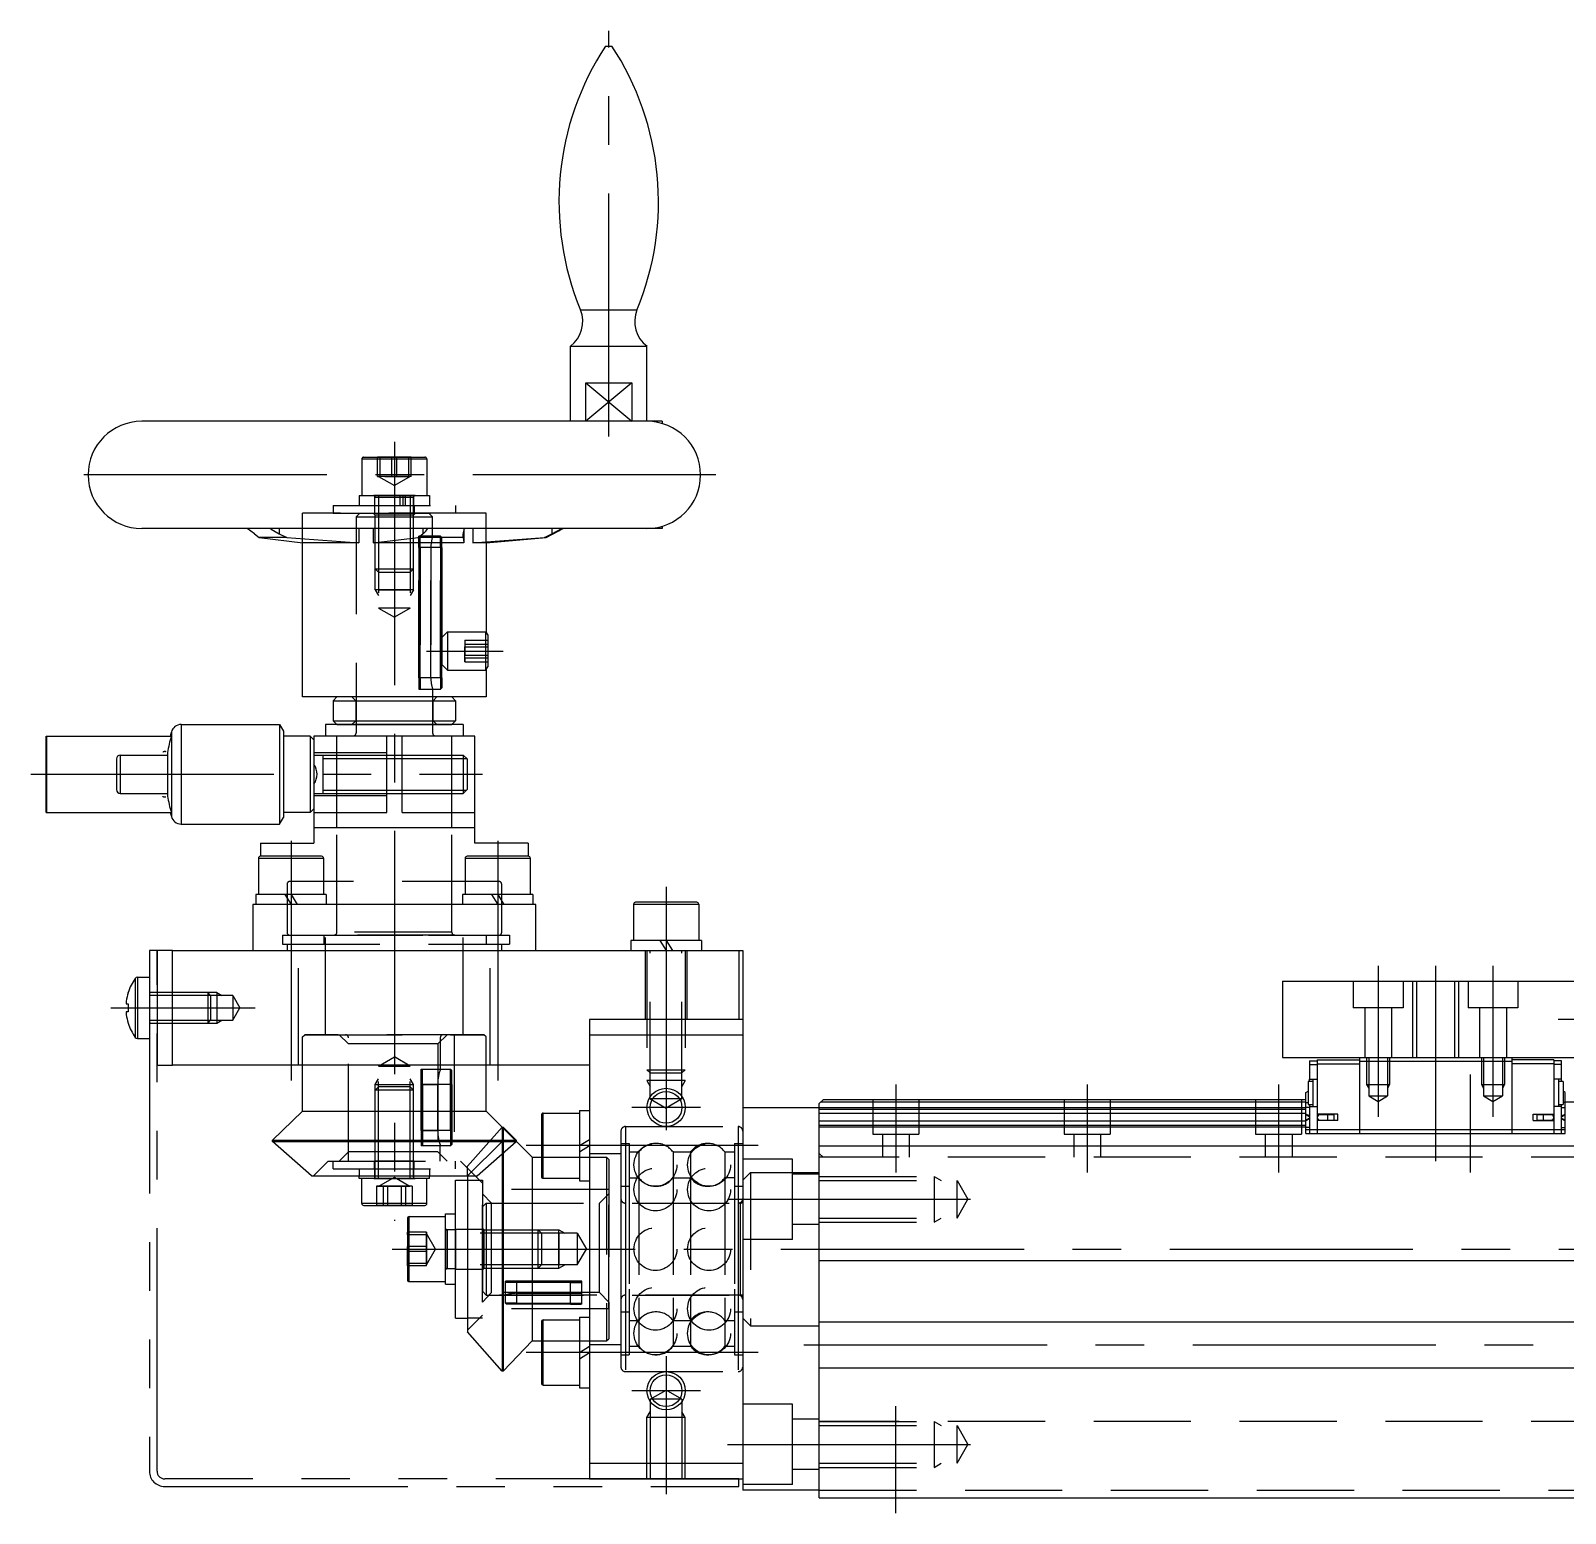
# Model space of a CAD drawing. Extents: x -106 to 482, y -54 to 337.
# Drawn here: x 156.9 to 357.3, y -34.5 to 159.1 of the extents above; entities that cross this region are included whole.
import ezdxf

# ---------------------------------------------------------------- set-up
doc = ezdxf.new("R2010")
doc.units = 0
for name, pattern in [('CENTER', [50.8, 31.75, -6.35, 6.35, -6.35]), ('DASHED', [19.05, 12.7, -6.35]), ('PHANTOM', [63.5, 31.75, -6.35, 6.35, -6.35, 6.35, -6.35])]:
    doc.linetypes.add(name, pattern=pattern)
doc.layers.get('0').update_dxf_attribs({"linetype": 'CONTINUOUS'})
doc.layers.add('CENTER', color=1, linetype='CENTER')

msp = doc.modelspace()

# ---------------------------------------------------------------- linework, layer by layer
at = {"color": 7, "linetype": 'CONTINUOUS'}
for p, q in [((231.97, 157.1), (232.8, 157.1)), ((228.7, 122.63), (236.08, 122.63)), ((227.39, 108.1), (227.39, 117.89)), ((227.39, 117.89), (237.39, 117.89)), ((237.39, 108.1), (237.39, 117.89)), ((229.39, 108.1), (229.39, 113.1)), ((229.39, 113.1), (235.39, 113.1)), ((235.39, 113.1), (235.39, 108.1)), ((236.96, 108.1), (171.39, 108.1)), ((239.39, 108.1), (236.96, 108.1)), ((239.39, 108.1), (239.39, 107.81)), ((239.39, 94.39), (239.39, 94.1)), ((236.96, 94.1), (171.39, 94.1)), ((186.13, 93.41), (185.18, 94.1)), ((186.13, 93.41), (186.72, 92.92)), ((186.72, 92.92), (192.43, 92.24)), ((190.34, 92.92), (186.72, 92.92)), ((188.31, 93.99), (189.36, 93.41)), ((189.36, 94.1), (189.36, 93.41)), ((189.36, 93.41), (190.34, 92.92)), ((190.34, 92.92), (199.74, 92.24)), ((192.39, 72.1), (192.39, 92.24)), ((199.74, 92.24), (192.43, 92.24)), ((199.74, 94.1), (199.74, 92.24)), ((201.64, 94.1), (201.64, 92.24)), ((201.64, 92.24), (207.52, 92.92)), ((213.48, 92.24), (201.64, 92.24)), ((207.52, 92.92), (208.13, 93.41)), ((208.13, 94.1), (208.13, 93.41)), ((213.37, 92.92), (213.36, 93.41)), ((213.37, 92.92), (213.48, 92.24)), ((213.48, 94.1), (213.48, 92.24)), ((214.65, 94.1), (214.65, 92.24)), ((214.65, 92.24), (223.99, 92.92)), ((216.39, 92.24), (214.65, 92.24)), ((216.39, 92.24), (224.23, 92.92)), ((216.39, 92.24), (216.39, 80.59)), ((223.99, 92.92), (224.96, 93.41)), ((224.23, 92.92), (223.99, 92.92)), ((224.96, 93.41), (226.28, 94.1)), ((224.96, 94.1), (224.96, 93.41)), ((239.39, 94.1), (236.96, 94.1)), ((216.39, 80.59), (216.38, 80.52)), ((216.38, 80.52), (216.59, 80.16)), ((216.59, 80.16), (216.59, 76.05)), ((216.38, 75.68), (216.59, 76.05)), ((216.38, 75.68), (216.39, 75.6)), ((216.39, 75.6), (216.39, 72.1)), ((216.39, 72.1), (192.39, 72.1)), ((196.39, 71.6), (196.88, 72.1)), ((196.39, 71.6), (196.89, 72.1)), ((196.39, 71.6), (212.39, 71.6)), ((196.39, 71.6), (196.39, 69)), ((212.39, 71.6), (211.89, 72.1)), ((212.39, 71.6), (212.39, 69)), ((176.53, 68.5), (176.53, 55.5)), ((176.53, 68.5), (189.39, 68.5)), ((189.39, 68.5), (189.39, 55.5)), ((189.39, 68.5), (189.89, 67.63)), ((213.39, 68.5), (195.39, 68.5)), ((195.39, 68.5), (195.39, 67)), ((196.39, 69), (212.39, 69)), ((196.39, 69), (196.89, 68.5)), ((196.89, 68.5), (211.89, 68.5)), ((212.39, 69), (211.89, 68.5)), ((213.39, 68.5), (213.39, 67)), ((158.89, 57), (158.89, 67)), ((158.89, 67), (159.01, 67)), ((159.01, 67), (175.27, 67)), ((159.01, 57), (159.01, 67)), ((175.27, 67.53), (175.27, 56.47)), ((189.89, 67.63), (189.89, 56.37)), ((193.39, 67), (189.89, 67)), ((193.39, 67), (193.89, 66.5)), ((193.39, 67), (193.39, 57)), ((193.89, 67), (193.89, 65.74)), ((203.39, 67), (193.89, 67)), ((203.39, 57), (203.39, 67)), ((205.39, 67), (203.39, 67)), ((205.39, 57), (205.39, 67)), ((214.89, 67), (205.39, 67)), ((214.89, 57), (214.89, 67)), ((168.59, 64.5), (174.77, 64.5)), ((168.59, 64.5), (168.59, 59.5)), ((174.77, 64.84), (174.77, 59.16)), ((193.89, 65.74), (193.89, 58.26)), ((203.39, 64.5), (205.39, 64.5)), ((168.09, 64), (168.09, 60)), ((168.59, 59.5), (174.77, 59.5)), ((193.89, 58.26), (193.89, 57)), ((203.39, 59.5), (205.39, 59.5)), ((158.89, 57), (159.01, 57)), ((159.01, 57), (175.27, 57)), ((189.39, 55.5), (189.89, 56.37)), ((193.39, 57), (189.89, 57)), ((193.39, 57), (193.89, 57.5)), ((193.89, 57), (203.39, 57)), ((193.89, 57), (193.89, 55)), ((196.89, 55), (196.89, 57)), ((205.39, 57), (214.89, 57)), ((211.89, 55), (211.89, 57)), ((214.89, 55), (214.89, 57)), ((176.53, 55.5), (189.39, 55.5)), ((214.89, 55), (193.89, 55)), ((193.89, 55), (193.89, 53)), ((214.89, 53), (214.89, 55)), ((186.89, 53), (193.89, 53)), ((186.89, 53), (186.89, 51.3)), ((221.89, 53), (214.89, 53)), ((221.89, 53), (221.89, 51.3)), ((186.64, 51.05), (195.14, 51.05)), ((186.64, 51.05), (186.64, 46.3)), ((194.89, 51.3), (186.89, 51.3)), ((195.14, 51.05), (195.14, 46.3)), ((213.64, 51.05), (213.64, 46.3)), ((213.64, 51.05), (222.14, 51.05)), ((221.89, 51.3), (213.89, 51.3)), ((222.14, 51.05), (222.14, 46.3)), ((195.47, 46.3), (186.29, 46.3)), ((186.29, 46.3), (186.29, 45)), ((190.08, 46.3), (190.89, 45)), ((190.89, 46.3), (191.7, 45)), ((195.47, 46.3), (195.47, 45)), ((213.29, 46.3), (213.29, 45)), ((222.47, 46.3), (213.29, 46.3)), ((217.08, 46.3), (217.89, 45)), ((217.89, 46.3), (218.7, 45)), ((222.47, 46.3), (222.47, 45)), ((222.89, 45), (185.89, 45)), ((185.89, 45), (185.89, 39)), ((222.89, 39), (222.89, 45)), ((235.64, 45.05), (235.64, 40.3)), ((235.64, 45.05), (239.89, 45.05)), ((239.89, 45.3), (235.89, 45.3)), ((243.89, 45.3), (239.89, 45.3)), ((239.89, 45.05), (244.14, 45.05)), ((244.14, 45.05), (244.14, 40.3)), ((244.49, 40.3), (235.29, 40.3)), ((235.29, 40.3), (235.29, 39)), ((239.08, 40.3), (239.89, 39)), ((239.89, 40.3), (240.7, 39)), ((244.49, 40.3), (244.49, 39)), ((173.39, 39), (173.39, 24)), ((175.39, 39), (173.39, 39)), ((175.39, 39), (249.89, 39)), ((175.39, 24), (175.39, 39)), ((249.39, 39), (249.39, 30)), ((249.89, 39), (249.89, -31.5)), ((170.55, 35.35), (170.55, 31.5)), ((170.84, 35.5), (170.84, 31.5)), ((170.84, 35.5), (172.39, 35.5)), ((172.39, 35.5), (172.39, 31.5)), ((320.39, 35), (420.39, 35)), ((320.39, 35), (320.39, 25)), ((169.37, 32.37), (169.37, 32.02)), ((169.62, 33.48), (169.6, 33.49)), ((173.39, 33.5), (172.59, 33.5)), ((169.37, 32.02), (169.62, 32.02)), ((169.62, 30.99), (169.37, 30.99)), ((169.37, 30.99), (169.37, 30.63)), ((170.55, 31.5), (170.55, 27.65)), ((170.84, 31.5), (170.84, 27.5)), ((172.39, 31.5), (172.39, 27.5)), ((169.6, 29.51), (169.62, 29.52)), ((172.59, 29.5), (173.39, 29.5)), ((249.39, 30), (229.89, 30)), ((229.89, 30), (229.89, 24)), ((249.89, 30), (249.39, 30)), ((170.84, 27.5), (172.39, 27.5)), ((229.89, 28), (229.89, -28)), ((229.89, 28), (249.89, 28)), ((320.39, 25), (420.39, 25)), ((323.94, 24.6), (323.94, 24.1)), ((323.94, 24.6), (324.94, 24.6)), ((323.94, 24.1), (323.94, 22.2)), ((323.94, 24.1), (324.94, 24.1)), ((324.94, 24.7), (324.94, 15.1)), ((324.94, 24.7), (330.44, 24.7)), ((324.94, 24.2), (330.44, 24.2)), ((330.44, 25), (330.44, 24.5)), ((330.44, 24.5), (330.44, 15.5)), ((350.34, 24.5), (330.44, 24.5)), ((350.34, 25), (350.34, 15)), ((355.84, 24.7), (350.34, 24.7)), ((355.84, 24.2), (350.34, 24.2)), ((355.84, 24.7), (355.84, 15.1)), ((356.84, 24.6), (355.84, 24.6)), ((356.84, 24.1), (355.84, 24.1)), ((356.84, 21.9), (356.84, 24.6)), ((173.39, 24), (175.39, 24)), ((229.89, 24), (175.39, 24)), ((192.39, 18), (192.39, 24)), ((216.39, 18), (216.39, 24)), ((323.94, 21.9), (323.94, 22.2)), ((323.94, 22.2), (324.94, 22.2)), ((324.34, 22.2), (324.34, 18.6)), ((356.84, 22.2), (355.84, 22.2)), ((356.44, 22.2), (356.44, 18.6)), ((323.44, 20.43), (323.74, 20.61)), ((323.44, 15.1), (323.44, 20.43)), ((323.74, 21.9), (323.74, 18.9)), ((324.34, 21.9), (323.74, 21.9)), ((357.04, 21.9), (356.44, 21.9)), ((357.04, 21.9), (357.04, 18.9)), ((357.34, 20.43), (357.04, 20.61)), ((357.34, 15.1), (357.34, 20.43)), ((228.59, 18.09), (229.89, 18.09)), ((228.59, 18.09), (228.59, 8.9)), ((249.89, 18.5), (259.89, 18.5)), ((260.39, 19.5), (259.89, 19)), ((259.89, -32.5), (259.89, 19)), ((323.44, 18.46), (259.89, 18.46)), ((323.44, 18.25), (259.89, 18.25)), ((323.44, 19.2), (260.09, 19.2)), ((323.44, 19.5), (260.39, 19.5)), ((323.44, 19.13), (323.74, 19.13)), ((323.94, 18.51), (323.44, 18.51)), ((323.74, 18.9), (324.34, 18.9)), ((323.94, 18.9), (323.94, 15.1)), ((323.94, 18.6), (324.94, 18.6)), ((356.84, 18.6), (355.84, 18.6)), ((356.44, 18.9), (357.04, 18.9)), ((356.84, 15.1), (356.84, 18.9)), ((356.84, 18.51), (357.34, 18.51)), ((357.34, 19.13), (357.04, 19.13)), ((383.44, 19.2), (357.34, 19.2)), ((188.46, 14.21), (192.39, 18)), ((192.39, 18), (204.39, 18)), ((204.39, 18), (216.39, 18)), ((216.39, 18), (222.39, 12)), ((223.59, 17.5), (223.59, 9.5)), ((223.84, 17.75), (228.59, 17.75)), ((223.84, 9.25), (223.84, 17.75)), ((323.44, 17.7), (259.89, 17.7)), ((323.44, 16.7), (259.89, 16.7)), ((323.44, 16.15), (259.89, 16.15)), ((323.94, 17.38), (323.44, 17.64)), ((323.94, 17.29), (323.44, 17.55)), ((323.94, 17.11), (323.44, 16.85)), ((323.94, 17.02), (323.44, 16.76)), ((323.94, 17.11), (323.94, 17.11)), ((327.64, 17.6), (324.94, 17.6)), ((327.64, 16.8), (324.94, 16.8)), ((327.14, 17.55), (325.29, 17.55)), ((325.29, 16.85), (327.14, 16.85)), ((325.74, 17.55), (325.74, 17.6)), ((325.74, 16.8), (325.74, 16.85)), ((326.2, 17.55), (326.2, 17.6)), ((326.2, 16.8), (326.2, 16.85)), ((326.34, 16.85), (326.34, 17.55)), ((327.14, 16.85), (327.14, 17.55)), ((327.64, 16.8), (327.64, 17.6)), ((353.14, 17.6), (355.84, 17.6)), ((353.14, 16.8), (353.14, 17.6)), ((353.14, 16.8), (355.84, 16.8)), ((355.49, 17.55), (353.64, 17.55)), ((353.64, 17.55), (353.64, 16.85)), ((353.64, 16.85), (355.49, 16.85)), ((354.44, 17.55), (354.44, 16.85)), ((354.58, 17.55), (354.58, 17.6)), ((354.58, 16.8), (354.58, 16.85)), ((355.04, 17.55), (355.04, 17.6)), ((355.04, 16.8), (355.04, 16.85)), ((356.84, 17.38), (357.34, 17.64)), ((356.84, 17.29), (357.34, 17.55)), ((356.84, 17.11), (356.84, 17.11)), ((356.84, 17.11), (357.34, 16.85)), ((356.84, 17.02), (357.34, 16.76)), ((188.46, 14.21), (204.39, 14.21)), ((188.46, 14.07), (188.46, 14.21)), ((193.57, 9.56), (188.46, 14.07)), ((188.46, 14.07), (204.39, 14.07)), ((204.39, 14.21), (220.31, 14.21)), ((204.39, 14.07), (220.31, 14.07)), ((213.95, 9.56), (218.46, 14.07)), ((218.46, 15.92), (218.46, -15.92)), ((218.46, 15.92), (218.6, 15.92)), ((218.6, 15.92), (218.6, -15.92)), ((218.6, 15.92), (220.31, 14.21)), ((220.31, 14.21), (220.31, 14.07)), ((228.59, 13.52), (229.89, 14.33)), ((323.44, 15.94), (259.89, 15.94)), ((323.94, 15.89), (323.44, 15.89)), ((323.44, 15.6), (357.34, 15.6)), ((323.44, 15.1), (357.34, 15.1)), ((330.44, 15.5), (330.44, 15)), ((356.84, 15.89), (357.34, 15.89)), ((228.59, 12.71), (229.89, 13.52)), ((259.89, 13.5), (479.89, 13.5)), ((222.39, 12), (222.39, -12)), ((222.39, 12), (223.59, 12)), ((193.57, 9.56), (204.39, 9.56)), ((199.79, 9.2), (199.79, 9.56)), ((208.99, 9.2), (199.79, 9.2)), ((200.14, 5.95), (200.14, 9.2)), ((204.39, 9.56), (213.95, 9.56)), ((208.64, 5.95), (208.64, 9.2)), ((208.99, 9.2), (208.99, 9.56)), ((212.39, -9), (212.39, 9)), ((212.39, 9), (213.95, 9)), ((213.95, 9.56), (213.95, -10.82)), ((223.84, 9.25), (228.59, 9.25)), ((228.59, 8.9), (229.89, 8.9)), ((208.64, 5.95), (200.14, 5.95)), ((200.39, 5.7), (208.39, 5.7)), ((206.34, 4.25), (211.09, 4.25)), ((206.34, 1.59), (206.34, 4.25)), ((211.09, 4.6), (212.39, 4.6)), ((211.09, -4.6), (211.09, 4.6)), ((206.09, 4), (206.09, 1.5)), ((206.09, 1.5), (206.09, -4)), ((206.34, -4.25), (206.34, 1.59)), ((259.89, -1.5), (479.89, -1.5)), ((206.34, -4.25), (211.09, -4.25)), ((211.09, -4.6), (212.39, -4.6)), ((212.39, -9), (213.95, -9)), ((223.59, -9.5), (223.59, -17.5)), ((223.84, -17.75), (223.84, -9.25)), ((223.84, -9.25), (228.59, -9.25)), ((228.59, -8.91), (228.59, -18.1)), ((228.59, -8.91), (229.89, -8.91)), ((259.89, -9.5), (479.89, -9.5)), ((218.46, -15.92), (213.95, -10.82)), ((222.39, -12), (218.6, -15.92)), ((222.39, -12), (223.59, -12)), ((228.59, -13.5), (229.89, -12.69)), ((228.59, -14.31), (229.89, -13.5)), ((218.6, -15.92), (218.46, -15.92)), ((259.89, -15.5), (479.89, -15.5)), ((223.84, -17.75), (228.59, -17.75)), ((228.59, -18.1), (229.89, -18.1)), ((229.89, -28), (229.89, -30)), ((249.89, -28), (229.89, -28)), ((229.89, -30), (249.89, -30)), ((259.89, -31.5), (249.89, -31.5)), ((259.89, -32.5), (479.89, -32.5))]:
    msp.add_line(p, q, dxfattribs=at)
at = {"color": 3, "linetype": 'CONTINUOUS'}
for p, q in [((229.39, 113.1), (235.39, 108.1)), ((235.39, 113.1), (229.39, 108.1)), ((203.39, 64.07), (205.39, 64.07)), ((203.39, 59.93), (205.39, 59.93)), ((173.39, 33.12), (172.39, 33.12)), ((172.39, 29.88), (173.39, 29.88))]:
    msp.add_line(p, q, dxfattribs=at)
at = {"color": 3, "linetype": 'DASHED'}
for p, q in [((208.64, 103.15), (200.14, 103.15)), ((200.14, 103.15), (200.14, 98.4)), ((200.39, 103.4), (208.39, 103.4)), ((204.08, 103.4), (202.21, 103.4)), ((202.21, 100.9), (202.21, 103.4)), ((202.21, 103.4), (202.52, 103.4)), ((204.7, 103.4), (202.52, 103.4)), ((202.52, 100.9), (202.52, 103.4)), ((204.08, 103.4), (206.26, 103.4)), ((204.08, 100.9), (204.08, 103.4)), ((206.57, 103.4), (204.7, 103.4)), ((204.7, 100.9), (204.7, 103.4)), ((206.26, 100.9), (206.26, 103.4)), ((206.57, 103.4), (206.26, 103.4)), ((206.57, 100.9), (206.57, 103.4)), ((208.64, 103.15), (208.64, 98.4)), ((202.21, 100.9), (202.36, 100.9)), ((203.14, 100.9), (202.21, 100.9)), ((202.33, 100.9), (204.39, 99.71)), ((203.14, 100.9), (202.35, 100.9)), ((202.36, 100.9), (202.52, 100.9)), ((203.61, 100.9), (202.36, 100.9)), ((203.61, 100.9), (202.52, 100.9)), ((203.14, 100.9), (205.17, 100.9)), ((204.08, 100.9), (203.14, 100.9)), ((205.63, 100.9), (203.61, 100.9)), ((204.7, 100.9), (203.61, 100.9)), ((204.08, 100.9), (205.17, 100.9)), ((206.45, 100.9), (204.39, 99.71)), ((205.63, 100.9), (204.7, 100.9)), ((205.17, 100.9), (206.41, 100.9)), ((205.17, 100.9), (206.26, 100.9)), ((206.57, 100.9), (205.63, 100.9)), ((205.63, 100.9), (206.43, 100.9)), ((206.41, 100.9), (206.26, 100.9)), ((206.57, 100.9), (206.41, 100.9)), ((199.79, 98.4), (208.99, 98.4)), ((199.79, 98.4), (199.79, 97.1)), ((200.18, 98.4), (208.64, 98.4)), ((207.07, 98.4), (201.7, 98.4)), ((201.84, 98.4), (206.94, 98.4)), ((201.84, 97.1), (201.84, 98.4)), ((202.32, 98.4), (202.32, 83.7)), ((205.17, 97.1), (205.17, 98.4)), ((205.17, 98.4), (205.81, 98.4)), ((205.54, 97.1), (205.54, 98.4)), ((205.54, 98.4), (206.47, 98.4)), ((205.81, 98.4), (205.81, 97.1)), ((206.46, 98.4), (206.46, 83.7)), ((206.47, 98.4), (206.47, 97.1)), ((206.94, 97.1), (206.94, 98.4)), ((208.99, 98.4), (208.99, 97.1)), ((196.39, 97.1), (212.39, 97.1)), ((196.39, 97.1), (196.39, 96.1)), ((199.8, 97.1), (208.99, 97.1)), ((201.79, 97.1), (201.79, 96.1)), ((201.81, 97.1), (206.98, 97.1)), ((201.84, 97.1), (206.94, 97.1)), ((201.89, 98.2), (206.89, 98.2)), ((205.17, 97.1), (205.81, 97.1)), ((205.54, 97.1), (206.47, 97.1)), ((206.89, 86.1), (206.89, 98.2)), ((206.99, 97.1), (206.99, 96.1)), ((212.39, 97.1), (212.39, 96.1)), ((216.39, 96.1), (192.39, 96.1)), ((192.39, 92.24), (192.39, 96.1)), ((196.39, 96.1), (212.35, 96.1)), ((199.39, 95.6), (199.89, 96.1)), ((199.39, 95.6), (199.39, 67.4)), ((199.39, 95.6), (209.39, 95.6)), ((199.93, 96.1), (208.84, 96.1)), ((201.64, 96.1), (207.09, 96.1)), ((201.89, 95.85), (201.64, 96.1)), ((201.81, 96.1), (206.98, 96.1)), ((206.89, 95.85), (201.89, 95.85)), ((201.89, 86.1), (201.89, 95.85)), ((206.89, 95.85), (207.14, 96.1)), ((209.39, 95.6), (208.89, 96.1)), ((209.39, 93.1), (209.39, 95.6)), ((216.39, 92.24), (216.39, 96.1)), ((213.37, 92.92), (207.52, 92.92)), ((210.43, 93.1), (207.59, 93.1)), ((207.59, 91.6), (207.59, 93.1)), ((207.75, 93.1), (207.59, 92.96)), ((207.59, 91.6), (207.59, 92.94)), ((207.75, 91.6), (207.75, 93.1)), ((210.43, 91.6), (210.43, 93.1)), ((210.43, 93.1), (210.59, 92.94)), ((210.59, 91.6), (210.59, 92.94)), ((207.59, 91.6), (207.59, 74.6)), ((207.59, 74.6), (207.59, 91.6)), ((207.59, 74.6), (207.59, 91.6)), ((207.59, 91.6), (207.59, 74.6)), ((209.16, 91.6), (207.59, 91.6)), ((209.16, 91.6), (207.59, 91.6)), ((207.75, 91.6), (207.59, 91.6)), ((207.75, 91.6), (207.59, 91.6)), ((207.75, 91.6), (207.75, 74.6)), ((207.75, 74.6), (207.75, 91.6)), ((210.43, 91.6), (207.75, 91.6)), ((210.43, 91.6), (207.75, 91.6)), ((209.16, 91.6), (209.16, 74.6)), ((209.16, 74.6), (209.16, 91.6)), ((210.43, 74.6), (210.43, 91.6)), ((210.43, 91.6), (210.43, 74.6)), ((210.59, 91.6), (210.43, 91.6)), ((210.59, 91.6), (210.43, 91.6)), ((210.59, 91.6), (210.59, 74.6)), ((210.59, 74.6), (210.59, 91.6)), ((201.89, 88.83), (206.89, 88.83)), ((202.32, 88.4), (201.89, 88.83)), ((202.32, 88.4), (206.46, 88.4)), ((206.46, 88.4), (206.89, 88.83)), ((206.89, 86.1), (201.89, 86.1)), ((201.89, 86.1), (202.32, 85.35)), ((202.29, 86.1), (206.49, 86.1)), ((206.89, 86.1), (206.46, 85.35)), ((206.46, 83.7), (202.32, 83.7)), ((202.32, 83.7), (204.39, 82.51)), ((206.46, 83.7), (204.39, 82.51)), ((211.34, 80.6), (210.59, 79.85)), ((211.34, 80.6), (211.34, 75.6)), ((211.34, 80.6), (216.33, 80.6)), ((216.33, 75.6), (216.33, 80.6)), ((216.33, 80.6), (216.38, 80.52)), ((216.38, 80.52), (216.33, 80.24)), ((210.59, 79.85), (210.59, 76.35)), ((213.59, 79.53), (216.59, 79.53)), ((213.59, 79.53), (213.59, 78.65)), ((213.59, 79.53), (213.59, 78.98)), ((213.59, 78.98), (216.59, 78.98)), ((213.59, 78.98), (213.59, 77.55)), ((213.59, 78.65), (216.59, 78.65)), ((213.59, 77.22), (213.59, 78.65)), ((211.34, 75.6), (210.59, 76.35)), ((213.59, 76.67), (213.59, 77.55)), ((213.59, 77.55), (216.59, 77.55)), ((213.59, 77.22), (213.59, 76.67)), ((213.59, 77.22), (216.59, 77.22)), ((213.59, 76.67), (216.59, 76.67)), ((209.16, 74.6), (207.59, 74.6)), ((209.16, 74.6), (207.59, 74.6)), ((207.59, 74.6), (207.75, 74.6)), ((207.59, 74.6), (207.75, 74.6)), ((207.59, 74.6), (207.59, 73.1)), ((207.59, 74.6), (207.59, 73.26)), ((210.43, 74.6), (207.75, 74.6)), ((210.43, 74.6), (207.75, 74.6)), ((207.75, 74.6), (207.75, 73.1)), ((210.43, 74.6), (210.59, 74.6)), ((210.43, 74.6), (210.59, 74.6)), ((210.43, 74.6), (210.43, 73.11)), ((210.59, 74.6), (210.59, 73.27)), ((211.34, 75.6), (216.33, 75.6)), ((216.33, 75.96), (216.38, 75.68)), ((216.33, 75.6), (216.38, 75.68)), ((207.75, 73.1), (207.59, 73.26)), ((207.59, 73.1), (210.43, 73.11)), ((209.39, 73.1), (209.39, 67.4)), ((210.59, 73.27), (210.43, 73.11)), ((199.34, 71.6), (198.84, 72.1)), ((199.34, 71.6), (199.34, 69)), ((209.44, 71.6), (209.94, 72.1)), ((209.44, 69), (209.44, 71.6)), ((199.34, 69), (198.84, 68.5)), ((209.44, 69), (209.94, 68.5)), ((196.89, 57), (196.89, 67)), ((211.89, 57), (211.89, 67)), ((203.39, 64.8), (193.89, 64.8)), ((193.89, 64.5), (203.39, 64.5)), ((195.09, 59.5), (195.09, 64.5)), ((205.39, 64.5), (213.39, 64.5)), ((213.39, 64.5), (213.89, 64)), ((213.39, 64.5), (213.39, 59.5)), ((195.09, 64.07), (203.39, 64.07)), ((205.39, 64.07), (213.82, 64.07)), ((213.89, 64), (213.89, 60)), ((193.89, 59.5), (203.39, 59.5)), ((203.39, 59.2), (193.89, 59.2)), ((195.09, 59.93), (203.39, 59.93)), ((205.39, 59.93), (213.82, 59.93)), ((205.39, 59.5), (213.39, 59.5)), ((213.39, 59.5), (213.89, 60)), ((196.89, 41.4), (196.89, 55)), ((211.89, 41.4), (211.89, 55)), ((190.39, 47.7), (190.39, 41.3)), ((218.09, 48), (190.69, 48)), ((218.39, 47.7), (218.39, 41.3)), ((189.8, 41), (219.44, 41)), ((189.8, 41), (189.8, 39.8)), ((195.19, 41), (195.19, 39.8)), ((195.39, 41), (213.34, 41)), ((195.39, 28), (195.39, 41)), ((212.29, 41), (196.54, 41)), ((211.89, 41.4), (196.93, 41.4)), ((213.39, 28), (213.39, 41)), ((216.4, 41), (216.4, 39.8)), ((219.44, 41), (219.44, 39.8)), ((189.8, 39.8), (219.44, 39.8)), ((190.39, 39.8), (190.39, 39)), ((191.89, 24), (191.89, 39)), ((216.89, 24), (216.89, 39)), ((218.39, 39.8), (218.39, 39)), ((237.14, 39), (237.14, 30)), ((237.39, 39), (237.39, 22)), ((237.82, 19.6), (237.82, 39)), ((241.96, 19.6), (241.96, 39)), ((242.39, 39), (242.39, 22)), ((242.64, 30), (242.64, 39)), ((329.64, 35), (329.64, 31.5)), ((336.14, 35), (336.14, 31.5)), ((337.39, 35), (337.39, 25)), ((337.93, 25), (337.93, 35)), ((342.85, 35), (342.85, 25)), ((343.39, 35), (343.39, 25)), ((344.64, 35), (344.64, 31.5)), ((351.14, 35), (351.14, 31.5)), ((181.19, 33.5), (173.39, 33.5)), ((183.29, 33.12), (173.39, 33.12)), ((180.01, 33.5), (180.01, 29.5)), ((180.39, 33.12), (180.01, 33.5)), ((180.39, 33.12), (180.39, 29.88)), ((181.19, 33.5), (181.19, 29.5)), ((181.19, 33.5), (181.85, 33.12)), ((183.29, 33.12), (183.29, 29.88)), ((183.29, 33.12), (184.22, 31.5)), ((183.29, 29.88), (184.22, 31.5)), ((336.14, 31.5), (329.64, 31.5)), ((331.14, 31.5), (331.14, 25)), ((334.64, 31.5), (334.64, 25)), ((351.14, 31.5), (344.64, 31.5)), ((346.14, 31.5), (346.14, 25)), ((349.64, 31.5), (349.64, 25)), ((173.39, 29.88), (183.29, 29.88)), ((173.39, 29.5), (181.19, 29.5)), ((180.39, 29.88), (180.01, 29.5)), ((181.19, 29.5), (181.85, 29.88)), ((192.39, 27.7), (192.69, 28)), ((192.39, 24), (192.39, 27.7)), ((216.09, 28), (192.69, 28)), ((192.69, 28), (216.09, 28)), ((197.19, 28), (198.39, 26.8)), ((198.39, 11.5), (198.39, 27.6)), ((210.05, 26.8), (198.39, 26.8)), ((210.05, 26.8), (211.31, 28)), ((210.05, 26.8), (210.05, 12.7)), ((210.05, 26.8), (210.05, 12.7)), ((210.39, 27.6), (210.39, 23.5)), ((212.19, 28), (212.19, 11.5)), ((212.19, 28), (212.19, 11.5)), ((216.39, 27.7), (216.09, 28)), ((216.39, 24), (216.39, 27.7)), ((202.32, 23.9), (204.39, 25.09)), ((206.46, 23.9), (204.39, 25.09)), ((331.39, 25), (331.39, 21.5)), ((331.66, 25), (331.66, 20)), ((334.12, 25), (334.12, 20)), ((334.39, 25), (334.39, 21.5)), ((346.39, 25), (346.39, 21.5)), ((346.66, 25), (346.66, 20)), ((349.12, 25), (349.12, 20)), ((349.39, 25), (349.39, 21.5)), ((201.89, 21.5), (202.32, 22.25)), ((202.32, 9.2), (202.32, 23.9)), ((202.32, 23.9), (206.46, 23.9)), ((206.46, 9.2), (206.46, 23.9)), ((206.89, 21.5), (206.46, 22.25)), ((207.89, 21.5), (207.89, 23.5)), ((208.05, 23.5), (207.89, 23.34)), ((207.89, 23.5), (211.73, 23.5)), ((207.89, 21.5), (207.89, 23.34)), ((208.05, 21.5), (208.05, 23.5)), ((211.73, 23.5), (211.89, 23.34)), ((211.73, 21.5), (211.73, 23.5)), ((211.89, 21.5), (211.89, 23.34)), ((237.39, 23.43), (242.39, 23.43)), ((237.82, 23), (237.39, 23.43)), ((237.82, 23), (241.96, 23)), ((241.96, 23), (242.39, 23.43)), ((201.89, 9.4), (201.89, 21.5)), ((201.89, 21.5), (206.89, 21.5)), ((201.89, 20.76), (202.33, 21.2)), ((206.89, 20.76), (201.89, 20.76)), ((202.29, 21.5), (206.49, 21.5)), ((206.44, 21.2), (202.33, 21.2)), ((206.89, 20.76), (206.44, 21.2)), ((206.89, 9.4), (206.89, 21.5)), ((207.89, 21.5), (207.89, 15.5)), ((207.89, 15.5), (207.89, 21.5)), ((207.89, 15.5), (207.89, 21.5)), ((207.89, 21.5), (207.89, 15.5)), ((207.89, 21.5), (208.05, 21.5)), ((207.89, 21.5), (208.05, 21.5)), ((207.89, 21.5), (210.05, 21.5)), ((207.89, 21.5), (210.05, 21.5)), ((208.05, 15.5), (208.05, 21.5)), ((208.05, 21.5), (208.05, 15.5)), ((211.73, 21.5), (208.05, 21.5)), ((211.73, 21.5), (208.05, 21.5)), ((210.05, 15.5), (210.05, 21.5)), ((210.05, 21.5), (210.05, 15.5)), ((211.73, 21.5), (211.73, 15.5)), ((211.73, 15.5), (211.73, 21.5)), ((211.73, 21.5), (211.89, 21.5)), ((211.73, 21.5), (211.89, 21.5)), ((211.89, 15.5), (211.89, 21.5)), ((211.89, 21.5), (211.89, 15.5)), ((237.39, 22), (237.82, 21.25)), ((242.39, 22), (237.39, 22)), ((242.39, 22), (241.96, 21.25)), ((331.39, 21.5), (331.66, 21.03)), ((331.39, 21.5), (334.39, 21.5)), ((334.39, 21.5), (334.12, 21.03)), ((346.39, 21.5), (346.66, 21.03)), ((346.39, 21.5), (349.39, 21.5)), ((349.39, 21.5), (349.12, 21.03)), ((237.82, 19.6), (239.89, 18.41)), ((241.96, 19.6), (237.82, 19.6)), ((241.96, 19.6), (239.89, 18.41)), ((266.89, 19.5), (266.89, 15)), ((272.89, 19.5), (272.89, 15)), ((291.89, 19.5), (291.89, 15)), ((297.89, 19.5), (297.89, 15)), ((316.89, 19.5), (316.89, 15)), ((322.89, 19.5), (322.89, 15)), ((331.66, 20), (334.12, 20)), ((331.66, 20), (332.89, 19.29)), ((332.89, 19.29), (334.12, 20)), ((346.66, 20), (347.89, 19.29)), ((346.66, 20), (349.12, 20)), ((347.89, 19.29), (349.12, 20)), ((208.05, 15.5), (207.89, 15.5)), ((208.05, 15.5), (207.89, 15.5)), ((207.89, 15.5), (210.05, 15.5)), ((207.89, 15.5), (210.05, 15.5)), ((207.89, 15.5), (207.89, 13.66)), ((207.89, 15.5), (207.89, 13.5)), ((208.05, 15.5), (208.05, 13.5)), ((211.73, 15.5), (208.05, 15.5)), ((211.73, 15.5), (208.05, 15.5)), ((211.89, 15.5), (211.73, 15.5)), ((211.89, 15.5), (211.73, 15.5)), ((211.73, 15.5), (211.73, 13.5)), ((211.89, 15.5), (211.89, 13.66)), ((213.95, 10.82), (218.46, 15.92)), ((215.21, 9.56), (220.31, 14.07)), ((233.99, 15.4), (233.99, -15.39)), ((234.59, 16), (234.59, -16)), ((234.59, 16), (249.29, 16)), ((249.29, 16), (249.29, -16)), ((249.89, 15.39), (249.89, -15.39)), ((266.89, 15), (272.89, 15)), ((268.14, 15), (268.14, 12)), ((271.64, 15), (271.64, 12)), ((291.89, 15), (297.89, 15)), ((293.14, 15), (293.14, 12)), ((296.64, 15), (296.64, 12)), ((316.89, 15), (322.89, 15)), ((318.14, 15), (318.14, 12)), ((321.64, 15), (321.64, 12)), ((198.39, 12.7), (197.19, 11.5)), ((210.05, 12.7), (198.39, 12.7)), ((207.89, 13.66), (208.05, 13.5)), ((211.73, 13.5), (207.89, 13.5)), ((210.05, 12.7), (211.31, 11.5)), ((210.39, 11.5), (210.39, 13.5)), ((211.89, 13.66), (211.73, 13.5)), ((229.89, 12.5), (233.99, 12.5)), ((233.99, 13.8), (235.05, 13.8)), ((233.99, 13.79), (233.99, -13.79)), ((233.99, 13.79), (233.99, -13.79)), ((235.05, 13.8), (235.05, -13.8)), ((235.05, 13.8), (235.05, -13.8)), ((235.05, 12.68), (236.32, 12.68)), ((235.05, 12.67), (235.05, -12.67)), ((236.32, 12.68), (236.32, -12.68)), ((240.8, 12.68), (240.8, -12.68)), ((240.8, 12.68), (243.08, 12.68)), ((243.08, 12.68), (243.08, -12.68)), ((247.56, 12.68), (247.56, -12.68)), ((247.56, 12.68), (248.83, 12.68)), ((248.83, 13.8), (248.83, -13.8)), ((248.83, 13.8), (248.83, -13.8)), ((248.83, 13.8), (249.89, 13.8)), ((248.83, 12.67), (248.83, -12.67)), ((259.89, 12.5), (260.39, 12)), ((193.82, 9.56), (195.76, 11.5)), ((195.76, 11.5), (213.02, 11.5)), ((196.39, 10.5), (196.39, 11.5)), ((196.39, 10.5), (213.95, 10.5)), ((199.79, 10.5), (199.79, 9.56)), ((201.79, 10.5), (201.79, 11.5)), ((206.99, 11.5), (201.82, 11.5)), ((201.84, 9.2), (201.84, 10.5)), ((201.89, 11.5), (206.89, 11.5)), ((206.94, 9.2), (206.94, 10.5)), ((206.99, 10.5), (206.99, 11.5)), ((208.99, 10.5), (208.99, 9.56)), ((212.39, 10.5), (212.39, 11.5)), ((215.89, 8.62), (213.02, 11.5)), ((213.95, 9.56), (213.95, 10.82)), ((223.59, 12), (232.09, 12)), ((232.09, 12), (232.09, -12)), ((232.09, 12), (232.39, 11.7)), ((232.39, 11.7), (232.39, -11.7)), ((256.39, 11.75), (249.89, 11.75)), ((256.39, 1.25), (256.39, 11.75)), ((479.89, 12), (259.89, 12)), ((201.69, 9.2), (207.05, 9.2)), ((206.93, 9.2), (201.84, 9.2)), ((202.05, 8.2), (202.05, 5.7)), ((202.05, 8.2), (202.5, 8.2)), ((202.77, 8.2), (202.05, 8.2)), ((202.35, 8.2), (204.39, 9.38)), ((202.77, 8.2), (202.35, 8.2)), ((202.5, 8.2), (204.12, 8.2)), ((202.5, 8.2), (202.95, 8.2)), ((204.66, 8.2), (202.77, 8.2)), ((203.49, 8.2), (202.77, 8.2)), ((202.95, 8.2), (202.95, 5.7)), ((204.12, 8.2), (202.95, 8.2)), ((203.49, 8.2), (203.49, 5.7)), ((203.49, 8.2), (204.66, 8.2)), ((204.12, 8.2), (206.01, 8.2)), ((205.29, 8.2), (204.12, 8.2)), ((204.39, 9.38), (206.43, 8.2)), ((204.66, 8.2), (205.83, 8.2)), ((206.28, 8.2), (204.66, 8.2)), ((205.29, 8.2), (205.29, 5.7)), ((206.01, 8.2), (205.29, 8.2)), ((205.83, 8.2), (205.83, 5.7)), ((206.28, 8.2), (205.83, 8.2)), ((206.01, 8.2), (206.43, 8.2)), ((206.73, 8.2), (206.01, 8.2)), ((206.73, 8.2), (206.28, 8.2)), ((206.73, 8.2), (206.73, 5.7)), ((213.95, 9.56), (215.21, 9.56)), ((213.95, 9), (215.89, 9)), ((215.89, 9), (215.89, -9)), ((215.89, 8.62), (215.89, -8.62)), ((233.99, 8.2), (235.05, 8.2)), ((233.99, 8.16), (233.99, -8.16)), ((233.99, 8.16), (233.99, -8.16)), ((235.05, 9.32), (235.05, -9.32)), ((235.05, 9.32), (236.32, 9.32)), ((235.05, 8.16), (235.05, -8.16)), ((235.05, 8.16), (235.05, -8.16)), ((236.32, 9.32), (236.32, -9.32)), ((240.8, 9.32), (240.8, -9.32)), ((240.8, 9.32), (243.08, 9.32)), ((243.08, 9.32), (243.08, -9.32)), ((247.56, 9.32), (247.56, -9.32)), ((248.83, 9.32), (247.56, 9.32)), ((248.83, 9.32), (248.83, -9.32)), ((248.83, 8.2), (249.89, 8.2)), ((248.83, 8.16), (248.83, -8.16)), ((248.83, 8.16), (248.83, -8.16)), ((250.89, 10), (249.89, 9)), ((250.89, 10), (250.89, -10)), ((250.89, 10), (259.89, 10)), ((259.89, 9.8), (256.39, 9.8)), ((259.89, 9.5), (274.89, 9.5)), ((259.89, 8.96), (277.89, 8.96)), ((274.89, 9.5), (274.89, 3.5)), ((274.89, 9.5), (275.83, 8.96)), ((277.89, 4.04), (277.89, 8.96)), ((277.89, 8.96), (279.31, 6.5)), ((232.39, 7.8), (215.89, 7.8)), ((232.39, 7.8), (215.89, 7.8)), ((215.89, 7.2), (217.09, 6)), ((215.89, -6.92), (215.89, 7.15)), ((231.19, 6), (232.39, 7.2)), ((232.39, -6.92), (232.39, 7.15)), ((233.99, 6.59), (233.99, -6.59)), ((277.89, 4.04), (279.31, 6.5)), ((202.05, 5.7), (202.95, 5.7)), ((203.49, 5.7), (202.05, 5.7)), ((205.29, 5.7), (202.95, 5.7)), ((203.49, 5.7), (205.83, 5.7)), ((206.73, 5.7), (205.29, 5.7)), ((206.73, 5.7), (205.83, 5.7)), ((215.89, 5.5), (216.39, 6)), ((215.89, 5.58), (215.89, -5.38)), ((215.89, 5.45), (215.89, -5.5)), ((216.39, 6), (216.39, -6)), ((216.39, 6), (249.89, 6)), ((217.09, -5.66), (217.09, 6)), ((231.19, -5.66), (231.19, 6)), ((234.59, 5.99), (234.59, -5.99)), ((249.29, 5.99), (249.29, -5.99)), ((249.59, -5.99), (249.59, 5.99)), ((259.89, 4.04), (277.89, 4.04)), ((274.89, 3.5), (275.83, 4.04)), ((206.09, 1.86), (206.09, 2.19)), ((206.09, 2.19), (206.09, 0.33)), ((208.59, 2.19), (206.09, 2.19)), ((208.59, 2.02), (208.59, 2.19)), ((208.59, 2.19), (208.59, 1.26)), ((208.59, 1.26), (208.59, 2.04)), ((209.77, 0), (208.59, 2.04)), ((208.59, 1.86), (208.59, 2.02)), ((208.59, 2.02), (208.59, 0.76)), ((211.09, -2.68), (211.09, 2.69)), ((211.09, 2.55), (212.39, 2.55)), ((211.09, 2.55), (211.09, -2.55)), ((228.29, 2.07), (211.09, 2.07)), ((211.29, 2.5), (211.29, -2.5)), ((212.39, 2.6), (215.89, 2.6)), ((212.39, 2.58), (212.39, -2.59)), ((212.39, 2.55), (212.39, -2.55)), ((215.89, 2.84), (215.89, -2.61)), ((215.89, 2.75), (216.14, 2.5)), ((216.14, 2.5), (225.89, 2.5)), ((216.14, -2.5), (216.14, 2.5)), ((223.16, 2.5), (223.59, 2.07)), ((223.16, -2.5), (223.16, 2.5)), ((223.59, 2.07), (223.59, -2.07)), ((225.89, -2.5), (225.89, 2.5)), ((225.89, 2.5), (226.64, 2.07)), ((225.89, 2.1), (225.89, -2.1)), ((228.29, 2.07), (228.29, -2.07)), ((228.29, 2.07), (229.48, 0)), ((259.89, 3.2), (256.39, 3.2)), ((259.89, 3.5), (274.89, 3.5)), ((206.09, 1.86), (206.09, -0.33)), ((208.59, 1.86), (206.09, 1.86)), ((206.09, -1.86), (206.09, 0.33)), ((208.59, 0.33), (206.09, 0.33)), ((208.59, 1.86), (208.59, 0.76)), ((208.59, -0.76), (208.59, 1.26)), ((208.59, 1.26), (208.59, 0.33)), ((208.59, 0.76), (208.59, -1.26)), ((208.59, 0.76), (208.59, -0.33)), ((208.59, -0.76), (208.59, 0.33)), ((208.59, -2.04), (209.77, 0)), ((228.29, -2.07), (229.48, 0)), ((256.39, 1.25), (249.89, 1.25)), ((206.09, -2.19), (206.09, -0.33)), ((208.59, -0.33), (206.09, -0.33)), ((206.09, -2.19), (206.09, -1.86)), ((208.59, -1.86), (206.09, -1.86)), ((208.59, -1.26), (208.59, -0.33)), ((208.59, -2.02), (208.59, -0.76)), ((208.59, -1.86), (208.59, -0.76)), ((208.59, -1.26), (208.59, -2.04)), ((208.59, -2.19), (208.59, -1.26)), ((208.59, -2.02), (208.59, -1.86)), ((208.59, -2.19), (206.09, -2.19)), ((208.59, -2.19), (208.59, -2.02)), ((228.29, -2.07), (211.09, -2.07)), ((211.09, -2.55), (212.39, -2.55)), ((212.39, -2.6), (215.89, -2.6)), ((215.89, -2.75), (216.14, -2.5)), ((216.14, -2.5), (225.89, -2.5)), ((223.59, -2.07), (223.16, -2.5)), ((225.89, -2.5), (226.64, -2.07)), ((216.39, -6), (215.89, -5.5)), ((217.09, -5.66), (215.89, -6.92)), ((249.89, -6), (216.39, -6)), ((216.39, -6), (249.89, -6)), ((231.19, -5.66), (217.09, -5.66)), ((231.19, -5.66), (217.09, -5.66)), ((218.89, -7.04), (218.89, -4.2)), ((219.05, -4.2), (218.89, -4.36)), ((220.39, -4.2), (218.89, -4.2)), ((220.39, -4.36), (218.89, -4.36)), ((220.39, -4.2), (219.05, -4.2)), ((220.39, -5.77), (220.39, -4.2)), ((220.39, -5.77), (220.39, -4.2)), ((220.39, -4.2), (228.89, -4.2)), ((228.89, -4.2), (220.39, -4.2)), ((228.89, -4.2), (220.39, -4.2)), ((220.39, -4.36), (220.39, -4.2)), ((220.39, -4.36), (220.39, -4.2)), ((220.39, -7.04), (220.39, -4.36)), ((220.39, -7.04), (220.39, -4.36)), ((228.89, -4.36), (220.39, -4.36)), ((228.89, -5.77), (220.39, -5.77)), ((220.39, -5.77), (228.89, -5.77)), ((227.39, -5.77), (227.39, -4.2)), ((227.39, -5.77), (227.39, -4.2)), ((227.39, -4.2), (227.39, -4.36)), ((227.39, -4.2), (227.39, -4.36)), ((227.39, -4.2), (228.73, -4.2)), ((227.39, -4.2), (228.89, -4.2)), ((227.39, -7.04), (227.39, -4.36)), ((227.39, -7.04), (227.39, -4.36)), ((227.39, -4.36), (228.89, -4.36)), ((228.89, -4.36), (228.73, -4.2)), ((228.89, -7.2), (228.89, -4.2)), ((231.19, -5.66), (232.39, -6.92)), ((232.39, -7.8), (215.89, -7.8)), ((232.39, -7.8), (215.89, -7.8)), ((220.39, -7.04), (218.89, -7.04)), ((219.05, -7.2), (218.89, -7.04)), ((220.39, -7.2), (219.05, -7.2)), ((220.39, -7.04), (228.89, -7.04)), ((220.39, -7.2), (220.39, -7.04)), ((220.39, -7.2), (220.39, -7.04)), ((228.89, -7.2), (220.39, -7.2)), ((227.39, -7.04), (227.39, -7.2)), ((227.39, -7.04), (227.39, -7.2)), ((227.39, -7.04), (228.89, -7.04)), ((227.39, -7.2), (228.73, -7.2)), ((228.73, -7.2), (228.89, -7.04)), ((232.39, -7.8), (232.39, -6.92)), ((232.39, -6.92), (232.39, -7.8)), ((215.89, -8.62), (213.95, -10.57)), ((215.89, -9), (213.95, -9)), ((234, -8.2), (235.05, -8.2)), ((235.05, -9.32), (236.32, -9.32)), ((240.8, -9.32), (243.08, -9.32)), ((247.56, -9.32), (248.82, -9.32)), ((248.83, -8.2), (249.89, -8.2)), ((250.89, -10), (249.89, -9)), ((250.89, -10), (259.89, -10)), ((223.59, -12), (232.09, -12)), ((232.09, -12), (232.39, -11.7)), ((233.99, -12.5), (229.89, -12.5)), ((233.99, -13.8), (235.05, -13.8)), ((235.05, -12.68), (236.32, -12.68)), ((240.8, -12.68), (243.08, -12.68)), ((247.56, -12.68), (248.83, -12.68)), ((248.83, -13.8), (249.89, -13.8)), ((234.59, -16), (249.29, -16)), ((237.82, -19.6), (239.89, -18.41)), ((237.82, -19.6), (237.82, -30)), ((241.96, -19.6), (237.82, -19.6)), ((241.96, -19.6), (239.89, -18.41)), ((241.96, -19.6), (241.96, -30)), ((237.39, -22), (237.82, -21.25)), ((237.39, -30), (237.39, -22)), ((242.39, -22), (237.39, -22)), ((242.39, -22), (241.96, -21.25)), ((242.39, -30), (242.39, -22)), ((256.39, -20.25), (249.89, -20.25)), ((256.39, -30.75), (256.39, -20.25)), ((259.89, -22.2), (256.39, -22.2)), ((479.89, -22.5), (259.89, -22.5)), ((259.89, -22.5), (274.89, -22.5)), ((259.89, -23.04), (277.89, -23.04)), ((274.89, -22.5), (275.83, -23.04)), ((274.89, -22.5), (274.89, -28.5)), ((277.89, -27.96), (277.89, -23.04)), ((277.89, -23.04), (279.31, -25.5)), ((277.89, -27.96), (279.31, -25.5)), ((259.89, -27.96), (277.89, -27.96)), ((274.89, -28.5), (275.83, -27.96)), ((259.89, -28.8), (256.39, -28.8)), ((259.89, -28.5), (274.89, -28.5)), ((256.39, -30.75), (249.89, -30.75)), ((259.89, -31.5), (479.89, -31.5))]:
    msp.add_line(p, q, dxfattribs=at)
at = {"color": 3, "linetype": 'PHANTOM'}
for p, q in [((172.39, 39), (172.39, -29)), ((173.39, 39), (172.39, 39)), ((173.39, 39), (172.39, 39)), ((173.39, -29), (173.39, 39)), ((249.39, -30), (174.39, -30)), ((249.39, -31), (249.39, -30)), ((174.39, -31), (249.39, -31))]:
    msp.add_line(p, q, dxfattribs=at)
at = {"color": 7, "linetype": 'CONTINUOUS'}
for points in [[(174.16, 64.92, 0), (174.16, 64.92, 0), (174.16, 64.93, 0), (174.17, 64.93, 0), (174.17, 64.93, 0), (174.17, 64.93, 0), (174.18, 64.93, 0), (174.18, 64.94, 0), (174.18, 64.94, 0), (174.18, 64.94, 0), (174.19, 64.94, 0), (174.19, 64.94, 0), (174.19, 64.94, 0), (174.2, 64.95, 0), (174.2, 64.95, 0), (174.2, 64.95, 0), (174.21, 64.95, 0), (174.21, 64.95, 0), (174.21, 64.95, 0), (174.22, 64.96, 0), (174.22, 64.96, 0), (174.22, 64.96, 0), (174.22, 64.96, 0), (174.23, 64.96, 0), (174.23, 64.96, 0), (174.23, 64.97, 0), (174.24, 64.97, 0), (174.24, 64.97, 0), (174.24, 64.97, 0), (174.25, 64.97, 0), (174.25, 64.97, 0), (174.25, 64.97, 0), (174.25, 64.97, 0), (174.26, 64.98, 0), (174.26, 64.98, 0), (174.26, 64.98, 0), (174.27, 64.98, 0), (174.27, 64.98, 0), (174.27, 64.98, 0), (174.28, 64.98, 0), (174.28, 64.98, 0), (174.28, 64.98, 0), (174.28, 64.99, 0), (174.29, 64.99, 0), (174.29, 64.99, 0), (174.29, 64.99, 0), (174.3, 64.99, 0), (174.3, 64.99, 0), (174.3, 64.99, 0), (174.31, 64.99, 0), (174.31, 64.99, 0), (174.31, 64.99, 0), (174.31, 64.99, 0), (174.32, 64.99, 0), (174.32, 65, 0), (174.32, 65, 0), (174.33, 65, 0), (174.33, 65, 0), (174.33, 65, 0), (174.34, 65, 0), (174.34, 65, 0), (174.34, 65, 0), (174.34, 65, 0), (174.35, 65, 0), (174.35, 65, 0), (174.35, 65, 0), (174.36, 65, 0), (174.36, 65, 0), (174.36, 65, 0), (174.37, 65, 0), (174.37, 65, 0), (174.37, 65, 0), (174.38, 65, 0), (174.38, 65, 0), (174.38, 65, 0), (174.38, 65, 0), (174.39, 65, 0), (174.39, 65.01, 0), (174.39, 65.01, 0), (174.4, 65.01, 0), (174.4, 65.01, 0), (174.4, 65.01, 0), (174.41, 65.01, 0), (174.41, 65.01, 0), (174.41, 65.01, 0), (174.41, 65.01, 0), (174.42, 65.01, 0), (174.42, 65.01, 0), (174.43, 65.01, 0), (174.43, 65.01, 0), (174.43, 65, 0), (174.43, 65, 0), (174.44, 65, 0), (174.44, 65, 0), (174.44, 65, 0), (174.45, 65, 0), (174.45, 65, 0), (174.45, 65, 0), (174.46, 65, 0), (174.46, 65, 0), (174.46, 65, 0), (174.46, 65, 0), (174.47, 65, 0), (174.47, 65, 0), (174.47, 65, 0), (174.48, 65, 0), (174.48, 65, 0), (174.48, 65, 0), (174.49, 65, 0), (174.49, 65, 0), (174.49, 65, 0), (174.5, 65, 0), (174.5, 65, 0), (174.5, 64.99, 0), (174.5, 64.99, 0), (174.51, 64.99, 0), (174.51, 64.99, 0), (174.51, 64.99, 0), (174.52, 64.99, 0), (174.52, 64.99, 0), (174.52, 64.99, 0), (174.53, 64.99, 0), (174.53, 64.99, 0), (174.53, 64.99, 0), (174.53, 64.99, 0), (174.54, 64.98, 0), (174.54, 64.98, 0), (174.54, 64.98, 0), (174.55, 64.98, 0)], [(174.55, 59.02, 0), (174.54, 59.02, 0), (174.54, 59.02, 0), (174.54, 59.02, 0), (174.54, 59.02, 0), (174.53, 59.02, 0), (174.53, 59.02, 0), (174.53, 59.01, 0), (174.52, 59.01, 0), (174.52, 59.01, 0), (174.52, 59.01, 0), (174.51, 59.01, 0), (174.51, 59.01, 0), (174.51, 59.01, 0), (174.5, 59.01, 0), (174.5, 59.01, 0), (174.5, 59.01, 0), (174.5, 59.01, 0), (174.49, 59.01, 0), (174.49, 59.01, 0), (174.49, 59, 0), (174.48, 59, 0), (174.48, 59, 0), (174.48, 59, 0), (174.47, 59, 0), (174.47, 59, 0), (174.47, 59, 0), (174.47, 59, 0), (174.46, 59, 0), (174.46, 59, 0), (174.46, 59, 0), (174.45, 59, 0), (174.45, 59, 0), (174.45, 59, 0), (174.44, 59, 0), (174.44, 59, 0), (174.44, 59, 0), (174.44, 59, 0), (174.43, 59, 0), (174.43, 59, 0), (174.43, 59, 0), (174.42, 59, 0), (174.42, 59, 0), (174.42, 59, 0), (174.41, 59, 0), (174.41, 59, 0), (174.41, 59, 0), (174.4, 59, 0), (174.4, 59, 0), (174.4, 59, 0), (174.4, 59, 0), (174.39, 59, 0), (174.39, 59, 0), (174.39, 59, 0), (174.38, 59, 0), (174.38, 59, 0), (174.38, 59, 0), (174.37, 59, 0), (174.37, 59, 0), (174.37, 59, 0), (174.36, 59, 0), (174.36, 59, 0), (174.36, 59, 0), (174.35, 59, 0), (174.35, 59, 0), (174.35, 59, 0), (174.35, 59, 0), (174.34, 59, 0), (174.34, 59, 0), (174.34, 59, 0), (174.33, 59.01, 0), (174.33, 59.01, 0), (174.33, 59.01, 0), (174.32, 59.01, 0), (174.32, 59.01, 0), (174.32, 59.01, 0), (174.31, 59.01, 0), (174.31, 59.01, 0), (174.31, 59.01, 0), (174.31, 59.01, 0), (174.3, 59.01, 0), (174.3, 59.01, 0), (174.3, 59.01, 0), (174.29, 59.01, 0), (174.29, 59.02, 0), (174.29, 59.02, 0), (174.28, 59.02, 0), (174.28, 59.02, 0), (174.28, 59.02, 0), (174.28, 59.02, 0), (174.27, 59.02, 0), (174.27, 59.02, 0), (174.27, 59.02, 0), (174.26, 59.03, 0), (174.26, 59.03, 0), (174.26, 59.03, 0), (174.25, 59.03, 0), (174.25, 59.03, 0), (174.25, 59.03, 0), (174.25, 59.03, 0), (174.24, 59.03, 0), (174.24, 59.04, 0), (174.24, 59.04, 0), (174.23, 59.04, 0), (174.23, 59.04, 0), (174.23, 59.04, 0), (174.22, 59.04, 0), (174.22, 59.04, 0), (174.22, 59.05, 0), (174.22, 59.05, 0), (174.21, 59.05, 0), (174.21, 59.05, 0), (174.21, 59.05, 0), (174.2, 59.05, 0), (174.2, 59.05, 0), (174.2, 59.06, 0), (174.19, 59.06, 0), (174.19, 59.06, 0), (174.19, 59.06, 0), (174.19, 59.06, 0), (174.18, 59.06, 0), (174.18, 59.07, 0), (174.18, 59.07, 0), (174.17, 59.07, 0), (174.17, 59.07, 0), (174.17, 59.07, 0), (174.16, 59.08, 0), (174.16, 59.08, 0), (174.16, 59.08, 0)]]:
    msp.add_polyline3d(points, dxfattribs=at)
at = {"color": 3, "linetype": 'CONTINUOUS'}
for centre in [(239.89, 18.5), (239.89, -18.5)]:
    msp.add_circle(centre, 2.5, dxfattribs=at)
at = {"color": 7, "linetype": 'CONTINUOUS'}
for centre in [(239.89, 18.5), (239.89, -18.5)]:
    msp.add_circle(centre, 2.07, dxfattribs=at)
at = {"color": 3, "linetype": 'DASHED'}
for centre in [(238.49, 11), (245.49, 11), (238.49, 7.78), (238.49, 7.78), (245.49, 7.78), (245.49, 7.78), (238.49, 0), (238.49, 0), (245.49, 0), (245.49, 0), (238.49, -7.78), (238.49, -7.78), (245.49, -7.78), (245.49, -7.78), (238.49, -11), (245.49, -11)]:
    msp.add_circle(centre, 2.8, dxfattribs=at)
at = {"color": 7, "linetype": 'CONTINUOUS'}
for centre, radius, start, end in [((262.89, 136.77), 37, 146.6714, 202.4708), ((201.89, 136.77), 37, 337.5292, 33.3286), ((225, 121.1), 4, 306.6383, 22.4708), ((239.78, 121.1), 4, 157.5292, 233.3617), ((171.39, 101.1), 7, 90, 270), ((237.39, 101.1), 7, 270, 90), ((189.41, 95.65), 1.99, 231.1184, 236.5501), ((206.37, 95.67), 2.87, 307.9881, 326.8036), ((214.68, 93.43), 1.32, 149.5274, 180.8244), ((130.76, 269.74), 200, 297.8609, 298.5746), ((176.53, 67.2), 1.3, 90, 165.4299), ((187.3, 63.08), 12.65, 161.9369, 172.0095), ((196.53, 62), 21.97, 165.4299, 166.8456), ((168.59, 64), 0.5, 90, 180), ((192.17, 62), 2.13, 323.7694, 36.2306), ((168.59, 60), 0.5, 180, 270), ((187.3, 60.92), 12.65, 187.9905, 198.0631), ((196.53, 62), 21.97, 193.1544, 194.5701), ((176.53, 56.8), 1.3, 194.5701, 270), ((186.89, 51.05), 0.25, 90, 180), ((194.89, 51.05), 0.25, 0, 90), ((213.89, 51.05), 0.25, 90, 180), ((221.89, 51.05), 0.25, 0, 90), ((235.89, 45.05), 0.25, 90, 180), ((243.89, 45.05), 0.25, 0, 90), ((175.79, 31.5), 6.5, 143.6416, 162.1374), ((170.84, 35.14), 0.36, 90, 143.6416), ((175.79, 31.5), 6.48, 162.1649, 172.3032), ((172.59, 33.7), 0.2, 180, 270), ((175.79, 31.5), 6.48, 187.6968, 197.8351), ((176.78, 31.5), 7.18, 175.8857, 184.1143), ((175.79, 31.5), 6.5, 197.8626, 216.3584), ((172.59, 29.3), 0.2, 90, 180), ((170.84, 27.86), 0.36, 216.3584, 270), ((223.84, 17.5), 0.25, 90, 180), ((325.29, 17.2), 0.35, 90, 180), ((325.29, 17.2), 0.35, 180, 270), ((355.49, 17.2), 0.35, 0, 90), ((355.49, 17.2), 0.35, 270, 0), ((223.84, 9.5), 0.25, 180, 270), ((200.39, 5.95), 0.25, 180, 270), ((206.34, 4), 0.25, 90, 180), ((208.39, 5.95), 0.25, 270, 0), ((206.34, -4), 0.25, 180, 270), ((223.84, -9.5), 0.25, 90, 180), ((223.84, -17.5), 0.25, 180, 270)]:
    msp.add_arc(centre, radius, start, end, dxfattribs=at)
at = {"color": 3, "linetype": 'DASHED'}
for centre, radius, start, end in [((200.39, 103.15), 0.25, 90, 180), ((208.39, 103.15), 0.25, 0, 90), ((201.69, 98.2), 0.2, 0, 90), ((207.09, 98.2), 0.2, 90, 180), ((214.52, 91.55), 5.36, 163.1389, 179.6289), ((214.3, 74.62), 5.14, 180.2435, 197.2068), ((198.99, 67.4), 0.4, 270, 0), ((209.79, 67.4), 0.4, 180, 270), ((190.69, 47.7), 0.3, 90, 180), ((218.09, 47.7), 0.3, 0, 90), ((190.69, 41.3), 0.3, 180, 270), ((196.49, 41.4), 0.4, 270, 0), ((212.29, 41.4), 0.4, 180, 270), ((218.09, 41.3), 0.3, 270, 0), ((197.99, 27.6), 0.4, 0, 90), ((210.79, 27.6), 0.4, 90, 180), ((216.38, 21.44), 6.33, 161.0466, 179.491), ((216.43, 15.56), 6.38, 180.5788, 198.872), ((234.59, 15.4), 0.6, 90, 180), ((249.29, 15.4), 0.6, 360, 90), ((238.56, 11), 2.8, 36.8699, 143.1301), ((245.32, 11), 2.8, 36.8699, 143.1301), ((201.69, 9.4), 0.2, 270, 0), ((207.09, 9.4), 0.2, 180, 270), ((238.56, 11), 2.8, 216.8699, 323.1301), ((245.32, 11), 2.8, 216.8699, 323.1301), ((234.59, 6.6), 0.6, 180, 270), ((249.29, 6.6), 0.6, 270, 0), ((249.59, 6.3), 0.3, 270, 0), ((211.29, 2.7), 0.2, 180, 270), ((211.29, -2.7), 0.2, 90, 180), ((220.42, -10.95), 5.18, 90.3147, 107.1701), ((234.59, -6.6), 0.6, 90, 180), ((249.29, -6.6), 0.6, 360, 90), ((249.59, -6.3), 0.3, 0, 90), ((238.56, -11), 2.8, 36.8699, 143.1301), ((245.32, -11), 2.8, 36.8699, 143.1301), ((238.56, -11), 2.8, 216.8699, 323.1301), ((245.32, -11), 2.8, 216.8699, 323.1301), ((234.59, -15.4), 0.6, 180, 270), ((249.29, -15.4), 0.6, 270, 0)]:
    msp.add_arc(centre, radius, start, end, dxfattribs=at)
at = {"color": 3, "linetype": 'PHANTOM'}
for radius in [2, 1]:
    msp.add_arc((174.39, -29), radius, 180, 270, dxfattribs=at)
at = {"layer": 'CENTER', "color": 1, "linetype": 'CENTER'}
for p, q in [((232.39, 106.1), (232.39, 159.1)), ((204.39, 105.4), (204.39, 3.7)), ((246.39, 101.1), (162.39, 101.1)), ((208.59, 78.1), (218.59, 78.1)), ((156.89, 62), (215.89, 62)), ((190.89, 53.3), (190.89, 22)), ((217.89, 53.3), (217.89, 22)), ((239.89, 47.3), (239.89, 14)), ((332.89, 37), (332.89, 17.29)), ((340.39, 37), (340.39, 11.5)), ((347.89, 37), (347.89, 17.29)), ((167.37, 31.5), (186.22, 31.5)), ((364.39, 30), (356.39, 30)), ((344.89, 22.81), (344.89, 10)), ((269.89, 21.5), (269.89, 10)), ((294.89, 21.5), (294.89, 10)), ((319.89, 21.5), (319.89, 10)), ((244.39, 18.5), (235.39, 18.5)), ((251.89, 13.52), (221.59, 13.52)), ((247.89, 6.5), (281.31, 6.5)), ((204.09, 0), (481.89, 0)), ((251.89, -13.5), (221.59, -13.5)), ((239.89, -14), (239.89, -32)), ((257.89, -12.5), (481.89, -12.5)), ((244.39, -18.5), (235.39, -18.5)), ((269.89, -34.5), (269.89, -20.5)), ((247.89, -25.5), (281.31, -25.5))]:
    msp.add_line(p, q, dxfattribs=at)

doc.saveas('drawing.dxf')
